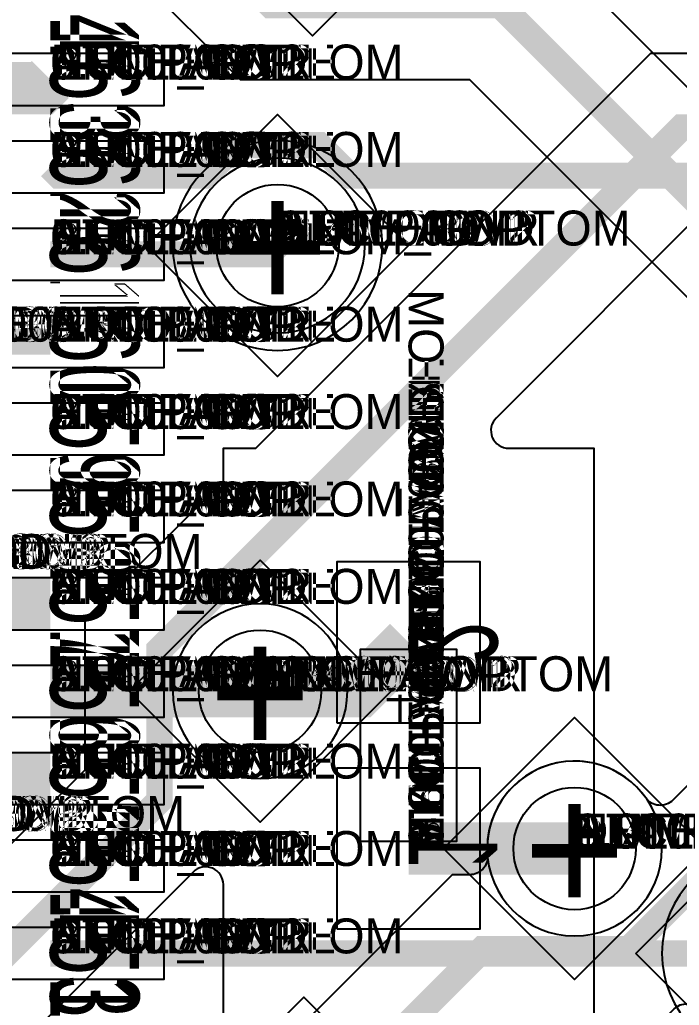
# Model space of a CAD drawing. Extents: x 0 to 323, y 0 to 320.
# Drawn here: x 122.67 to 126.45, y 53.55 to 59.19 of the extents above; entities that cross this region are included whole.
import ezdxf
from ezdxf.enums import TextEntityAlignment as Align

# ---------------------------------------------------------------- set-up
doc = ezdxf.new("R2010")
doc.units = 0
doc.header["$MEASUREMENT"] = 0
doc.layers.get('0').update_dxf_attribs({"linetype": 'CONTINUOUS'})
for name, color, linetype in [('CDN_FIGURES', 7, 'CONTINUOUS'), ('ETCH_BOTTOM', 7, 'CONTINUOUS'), ('ETCH_GND', 3, 'CONTINUOUS'), ('ETCH_INT1', 4, 'CONTINUOUS'), ('ETCH_INT2', 5, 'CONTINUOUS'), ('ETCH_PWR', 6, 'CONTINUOUS'), ('ETCH_TOP', 2, 'CONTINUOUS'), ('MANUFACTURING_NCLEGEND-1-6', 8, 'CONTINUOUS'), ('PACKAGE_GEOMETRY_ASSEMBLY_TOP', 11, 'CONTINUOUS'), ('PACKAGE_GEOMETRY_PIN_NUMBER', 9, 'CONTINUOUS')]:
    doc.layers.add(name, color=color, linetype=linetype)

# ---------------------------------------------------------------- blocks, each defined once
blk = doc.blocks.new('FIGURE_DIAMOND')
at = {"layer": 'CDN_FIGURES'}
blk.add_lwpolyline([(-0.5, 0), (0, 0.5), (0.5, 0), (0, -0.5)], close=True, dxfattribs=at)
blk = doc.blocks.new('PAD_INFO')
for tag in ['SHAPE_TYPE', 'PAD_HEIGHT', 'PAD_LAYER', 'PAD_TYPE', 'PAD_WIDTH']:
    blk.add_attdef(tag, (0, 0), '', height=0.2)
at = {"flags": 2}
blk.add_attdef('CDN_TYPE', (0, 0), '', height=0.2, dxfattribs=at)
blk = doc.blocks.new('DRILL_INFO')
at = {"flags": 2}
blk.add_attdef('CDN_TYPE', (0, 0), '', height=0.2, dxfattribs=at)
for tag in ['FSHAPE', 'FCHAR', 'DRILL_HEIGHT', 'DIAMETER', 'PLATED', 'DRILL_WIDTH']:
    blk.add_attdef(tag, (0, 0), '', height=0.2)
blk = doc.blocks.new('VIA0700X0300')
at = {"layer": 'ETCH_BOTTOM'}
blk.add_circle((0, 0), 0.35, dxfattribs=at)
at = {"layer": 'ETCH_GND'}
blk.add_circle((0, 0), 0.35, dxfattribs=at)
at = {"layer": 'ETCH_INT1'}
blk.add_circle((0, 0), 0.35, dxfattribs=at)
at = {"layer": 'ETCH_INT2'}
blk.add_circle((0, 0), 0.35, dxfattribs=at)
at = {"layer": 'ETCH_PWR'}
blk.add_circle((0, 0), 0.35, dxfattribs=at)
at = {"layer": 'ETCH_TOP'}
blk.add_circle((0, 0), 0.35, dxfattribs=at)
ref = blk.add_blockref('PAD_INFO', (0, 0))
ref.add_attrib('PAD_LAYER', 'ETCH_TOP', (0, 0), dxfattribs={"height": 0.2})
ref.add_attrib('SHAPE_TYPE', 'NULL', (0, 0), dxfattribs={"height": 0.2})
ref.add_attrib('PAD_TYPE', 'ANTIPAD', (0, 0), dxfattribs={"height": 0.2})
ref.add_attrib('PAD_WIDTH', '0.000000', (0, 0), dxfattribs={"height": 0.2})
ref.add_attrib('PAD_HEIGHT', '0.000000', (0, 0), dxfattribs={"height": 0.2})
ref = blk.add_blockref('PAD_INFO', (0, 0))
ref.add_attrib('PAD_LAYER', 'ETCH_GND', (0, 0), dxfattribs={"height": 0.2})
ref.add_attrib('SHAPE_TYPE', 'NULL', (0, 0), dxfattribs={"height": 0.2})
ref.add_attrib('PAD_TYPE', 'ANTIPAD', (0, 0), dxfattribs={"height": 0.2})
ref.add_attrib('PAD_WIDTH', '0.000000', (0, 0), dxfattribs={"height": 0.2})
ref.add_attrib('PAD_HEIGHT', '0.000000', (0, 0), dxfattribs={"height": 0.2})
ref = blk.add_blockref('PAD_INFO', (0, 0))
ref.add_attrib('PAD_LAYER', 'ETCH_INT1', (0, 0), dxfattribs={"height": 0.2})
ref.add_attrib('SHAPE_TYPE', 'NULL', (0, 0), dxfattribs={"height": 0.2})
ref.add_attrib('PAD_TYPE', 'ANTIPAD', (0, 0), dxfattribs={"height": 0.2})
ref.add_attrib('PAD_WIDTH', '0.000000', (0, 0), dxfattribs={"height": 0.2})
ref.add_attrib('PAD_HEIGHT', '0.000000', (0, 0), dxfattribs={"height": 0.2})
ref = blk.add_blockref('PAD_INFO', (0, 0))
ref.add_attrib('PAD_LAYER', 'ETCH_INT2', (0, 0), dxfattribs={"height": 0.2})
ref.add_attrib('SHAPE_TYPE', 'NULL', (0, 0), dxfattribs={"height": 0.2})
ref.add_attrib('PAD_TYPE', 'ANTIPAD', (0, 0), dxfattribs={"height": 0.2})
ref.add_attrib('PAD_WIDTH', '0.000000', (0, 0), dxfattribs={"height": 0.2})
ref.add_attrib('PAD_HEIGHT', '0.000000', (0, 0), dxfattribs={"height": 0.2})
ref = blk.add_blockref('PAD_INFO', (0, 0))
ref.add_attrib('PAD_LAYER', 'ETCH_PWR', (0, 0), dxfattribs={"height": 0.2})
ref.add_attrib('SHAPE_TYPE', 'NULL', (0, 0), dxfattribs={"height": 0.2})
ref.add_attrib('PAD_TYPE', 'ANTIPAD', (0, 0), dxfattribs={"height": 0.2})
ref.add_attrib('PAD_WIDTH', '0.000000', (0, 0), dxfattribs={"height": 0.2})
ref.add_attrib('PAD_HEIGHT', '0.000000', (0, 0), dxfattribs={"height": 0.2})
ref = blk.add_blockref('PAD_INFO', (0, 0))
ref.add_attrib('PAD_LAYER', 'ETCH_BOTTOM', (0, 0), dxfattribs={"height": 0.2})
ref.add_attrib('SHAPE_TYPE', 'NULL', (0, 0), dxfattribs={"height": 0.2})
ref.add_attrib('PAD_TYPE', 'ANTIPAD', (0, 0), dxfattribs={"height": 0.2})
ref.add_attrib('PAD_WIDTH', '0.000000', (0, 0), dxfattribs={"height": 0.2})
ref.add_attrib('PAD_HEIGHT', '0.000000', (0, 0), dxfattribs={"height": 0.2})
ref = blk.add_blockref('PAD_INFO', (0, 0))
ref.add_attrib('PAD_LAYER', 'ETCH_TOP', (0, 0), dxfattribs={"height": 0.2})
ref.add_attrib('SHAPE_TYPE', 'NULL', (0, 0), dxfattribs={"height": 0.2})
ref.add_attrib('PAD_TYPE', 'THERMAL', (0, 0), dxfattribs={"height": 0.2})
ref.add_attrib('PAD_WIDTH', '0.000000', (0, 0), dxfattribs={"height": 0.2})
ref.add_attrib('PAD_HEIGHT', '0.000000', (0, 0), dxfattribs={"height": 0.2})
ref = blk.add_blockref('PAD_INFO', (0, 0))
ref.add_attrib('PAD_LAYER', 'ETCH_GND', (0, 0), dxfattribs={"height": 0.2})
ref.add_attrib('SHAPE_TYPE', 'NULL', (0, 0), dxfattribs={"height": 0.2})
ref.add_attrib('PAD_TYPE', 'THERMAL', (0, 0), dxfattribs={"height": 0.2})
ref.add_attrib('PAD_WIDTH', '0.000000', (0, 0), dxfattribs={"height": 0.2})
ref.add_attrib('PAD_HEIGHT', '0.000000', (0, 0), dxfattribs={"height": 0.2})
ref = blk.add_blockref('PAD_INFO', (0, 0))
ref.add_attrib('PAD_LAYER', 'ETCH_INT1', (0, 0), dxfattribs={"height": 0.2})
ref.add_attrib('SHAPE_TYPE', 'NULL', (0, 0), dxfattribs={"height": 0.2})
ref.add_attrib('PAD_TYPE', 'THERMAL', (0, 0), dxfattribs={"height": 0.2})
ref.add_attrib('PAD_WIDTH', '0.000000', (0, 0), dxfattribs={"height": 0.2})
ref.add_attrib('PAD_HEIGHT', '0.000000', (0, 0), dxfattribs={"height": 0.2})
ref = blk.add_blockref('PAD_INFO', (0, 0))
ref.add_attrib('PAD_LAYER', 'ETCH_INT2', (0, 0), dxfattribs={"height": 0.2})
ref.add_attrib('SHAPE_TYPE', 'NULL', (0, 0), dxfattribs={"height": 0.2})
ref.add_attrib('PAD_TYPE', 'THERMAL', (0, 0), dxfattribs={"height": 0.2})
ref.add_attrib('PAD_WIDTH', '0.000000', (0, 0), dxfattribs={"height": 0.2})
ref.add_attrib('PAD_HEIGHT', '0.000000', (0, 0), dxfattribs={"height": 0.2})
ref = blk.add_blockref('PAD_INFO', (0, 0))
ref.add_attrib('PAD_LAYER', 'ETCH_PWR', (0, 0), dxfattribs={"height": 0.2})
ref.add_attrib('SHAPE_TYPE', 'NULL', (0, 0), dxfattribs={"height": 0.2})
ref.add_attrib('PAD_TYPE', 'THERMAL', (0, 0), dxfattribs={"height": 0.2})
ref.add_attrib('PAD_WIDTH', '0.000000', (0, 0), dxfattribs={"height": 0.2})
ref.add_attrib('PAD_HEIGHT', '0.000000', (0, 0), dxfattribs={"height": 0.2})
ref = blk.add_blockref('PAD_INFO', (0, 0))
ref.add_attrib('PAD_LAYER', 'ETCH_BOTTOM', (0, 0), dxfattribs={"height": 0.2})
ref.add_attrib('SHAPE_TYPE', 'NULL', (0, 0), dxfattribs={"height": 0.2})
ref.add_attrib('PAD_TYPE', 'THERMAL', (0, 0), dxfattribs={"height": 0.2})
ref.add_attrib('PAD_WIDTH', '0.000000', (0, 0), dxfattribs={"height": 0.2})
ref.add_attrib('PAD_HEIGHT', '0.000000', (0, 0), dxfattribs={"height": 0.2})
ref = blk.add_blockref('PAD_INFO', (0, 0))
ref.add_attrib('PAD_LAYER', 'ETCH_TOP', (0, 0), dxfattribs={"height": 0.2})
ref.add_attrib('SHAPE_TYPE', 'CIRCLE', (0, 0), dxfattribs={"height": 0.2})
ref.add_attrib('PAD_TYPE', 'REGULAR', (0, 0), dxfattribs={"height": 0.2})
ref.add_attrib('PAD_WIDTH', '0.700000', (0, 0), dxfattribs={"height": 0.2})
ref.add_attrib('PAD_HEIGHT', '0.700000', (0, 0), dxfattribs={"height": 0.2})
ref = blk.add_blockref('PAD_INFO', (0, 0))
ref.add_attrib('PAD_LAYER', 'ETCH_GND', (0, 0), dxfattribs={"height": 0.2})
ref.add_attrib('SHAPE_TYPE', 'CIRCLE', (0, 0), dxfattribs={"height": 0.2})
ref.add_attrib('PAD_TYPE', 'REGULAR', (0, 0), dxfattribs={"height": 0.2})
ref.add_attrib('PAD_WIDTH', '0.700000', (0, 0), dxfattribs={"height": 0.2})
ref.add_attrib('PAD_HEIGHT', '0.700000', (0, 0), dxfattribs={"height": 0.2})
ref = blk.add_blockref('PAD_INFO', (0, 0))
ref.add_attrib('PAD_LAYER', 'ETCH_INT1', (0, 0), dxfattribs={"height": 0.2})
ref.add_attrib('SHAPE_TYPE', 'CIRCLE', (0, 0), dxfattribs={"height": 0.2})
ref.add_attrib('PAD_TYPE', 'REGULAR', (0, 0), dxfattribs={"height": 0.2})
ref.add_attrib('PAD_WIDTH', '0.700000', (0, 0), dxfattribs={"height": 0.2})
ref.add_attrib('PAD_HEIGHT', '0.700000', (0, 0), dxfattribs={"height": 0.2})
ref = blk.add_blockref('PAD_INFO', (0, 0))
ref.add_attrib('PAD_LAYER', 'ETCH_INT2', (0, 0), dxfattribs={"height": 0.2})
ref.add_attrib('SHAPE_TYPE', 'CIRCLE', (0, 0), dxfattribs={"height": 0.2})
ref.add_attrib('PAD_TYPE', 'REGULAR', (0, 0), dxfattribs={"height": 0.2})
ref.add_attrib('PAD_WIDTH', '0.700000', (0, 0), dxfattribs={"height": 0.2})
ref.add_attrib('PAD_HEIGHT', '0.700000', (0, 0), dxfattribs={"height": 0.2})
ref = blk.add_blockref('PAD_INFO', (0, 0))
ref.add_attrib('PAD_LAYER', 'ETCH_PWR', (0, 0), dxfattribs={"height": 0.2})
ref.add_attrib('SHAPE_TYPE', 'CIRCLE', (0, 0), dxfattribs={"height": 0.2})
ref.add_attrib('PAD_TYPE', 'REGULAR', (0, 0), dxfattribs={"height": 0.2})
ref.add_attrib('PAD_WIDTH', '0.700000', (0, 0), dxfattribs={"height": 0.2})
ref.add_attrib('PAD_HEIGHT', '0.700000', (0, 0), dxfattribs={"height": 0.2})
ref = blk.add_blockref('PAD_INFO', (0, 0))
ref.add_attrib('PAD_LAYER', 'ETCH_BOTTOM', (0, 0), dxfattribs={"height": 0.2})
ref.add_attrib('SHAPE_TYPE', 'CIRCLE', (0, 0), dxfattribs={"height": 0.2})
ref.add_attrib('PAD_TYPE', 'REGULAR', (0, 0), dxfattribs={"height": 0.2})
ref.add_attrib('PAD_WIDTH', '0.700000', (0, 0), dxfattribs={"height": 0.2})
ref.add_attrib('PAD_HEIGHT', '0.700000', (0, 0), dxfattribs={"height": 0.2})
ref = blk.add_blockref('DRILL_INFO', (0, 0))
ref.add_attrib('DIAMETER', '0.300000', (0, 0), dxfattribs={"height": 0.2})
ref.add_attrib('PLATED', 'PLATED', (0, 0), dxfattribs={"height": 0.2})
ref.add_attrib('FSHAPE', 'DIAMOND', (0, 0), dxfattribs={"height": 0.2})
ref.add_attrib('FCHAR', '+', (0, 0), dxfattribs={"height": 0.2})
ref.add_attrib('DRILL_WIDTH', '1.500000', (0, 0), dxfattribs={"height": 0.2})
ref.add_attrib('DRILL_HEIGHT', '1.500000', (0, 0), dxfattribs={"height": 0.2})
for tag in ['CDN_TYPE', 'PIN']:
    blk.add_attdef(tag, (0, 0), '', height=0.2)
at = {"flags": 2}
for tag in ['PSTKNAME', 'BBV']:
    blk.add_attdef(tag, (0, 0), '', height=0.2, dxfattribs=at)
blk = doc.blocks.new('RC1300X0300TS')
at = {"layer": 'ETCH_TOP'}
blk.add_lwpolyline([(-0.65, -0.15), (-0.65, 0.15), (0.65, 0.15), (0.65, -0.15)], close=True, dxfattribs=at)
ref = blk.add_blockref('PAD_INFO', (0, 0))
ref.add_attrib('PAD_LAYER', 'ETCH_TOP', (0, 0), dxfattribs={"height": 0.2})
ref.add_attrib('SHAPE_TYPE', 'NULL', (0, 0), dxfattribs={"height": 0.2})
ref.add_attrib('PAD_TYPE', 'ANTIPAD', (0, 0), dxfattribs={"height": 0.2})
ref.add_attrib('PAD_WIDTH', '0.000000', (0, 0), dxfattribs={"height": 0.2})
ref.add_attrib('PAD_HEIGHT', '0.000000', (0, 0), dxfattribs={"height": 0.2})
ref = blk.add_blockref('PAD_INFO', (0, 0))
ref.add_attrib('PAD_LAYER', 'ETCH_GND', (0, 0), dxfattribs={"height": 0.2})
ref.add_attrib('SHAPE_TYPE', 'NULL', (0, 0), dxfattribs={"height": 0.2})
ref.add_attrib('PAD_TYPE', 'ANTIPAD', (0, 0), dxfattribs={"height": 0.2})
ref.add_attrib('PAD_WIDTH', '0.000000', (0, 0), dxfattribs={"height": 0.2})
ref.add_attrib('PAD_HEIGHT', '0.000000', (0, 0), dxfattribs={"height": 0.2})
ref = blk.add_blockref('PAD_INFO', (0, 0))
ref.add_attrib('PAD_LAYER', 'ETCH_INT1', (0, 0), dxfattribs={"height": 0.2})
ref.add_attrib('SHAPE_TYPE', 'NULL', (0, 0), dxfattribs={"height": 0.2})
ref.add_attrib('PAD_TYPE', 'ANTIPAD', (0, 0), dxfattribs={"height": 0.2})
ref.add_attrib('PAD_WIDTH', '0.000000', (0, 0), dxfattribs={"height": 0.2})
ref.add_attrib('PAD_HEIGHT', '0.000000', (0, 0), dxfattribs={"height": 0.2})
ref = blk.add_blockref('PAD_INFO', (0, 0))
ref.add_attrib('PAD_LAYER', 'ETCH_INT2', (0, 0), dxfattribs={"height": 0.2})
ref.add_attrib('SHAPE_TYPE', 'NULL', (0, 0), dxfattribs={"height": 0.2})
ref.add_attrib('PAD_TYPE', 'ANTIPAD', (0, 0), dxfattribs={"height": 0.2})
ref.add_attrib('PAD_WIDTH', '0.000000', (0, 0), dxfattribs={"height": 0.2})
ref.add_attrib('PAD_HEIGHT', '0.000000', (0, 0), dxfattribs={"height": 0.2})
ref = blk.add_blockref('PAD_INFO', (0, 0))
ref.add_attrib('PAD_LAYER', 'ETCH_PWR', (0, 0), dxfattribs={"height": 0.2})
ref.add_attrib('SHAPE_TYPE', 'NULL', (0, 0), dxfattribs={"height": 0.2})
ref.add_attrib('PAD_TYPE', 'ANTIPAD', (0, 0), dxfattribs={"height": 0.2})
ref.add_attrib('PAD_WIDTH', '0.000000', (0, 0), dxfattribs={"height": 0.2})
ref.add_attrib('PAD_HEIGHT', '0.000000', (0, 0), dxfattribs={"height": 0.2})
ref = blk.add_blockref('PAD_INFO', (0, 0))
ref.add_attrib('PAD_LAYER', 'ETCH_BOTTOM', (0, 0), dxfattribs={"height": 0.2})
ref.add_attrib('SHAPE_TYPE', 'NULL', (0, 0), dxfattribs={"height": 0.2})
ref.add_attrib('PAD_TYPE', 'ANTIPAD', (0, 0), dxfattribs={"height": 0.2})
ref.add_attrib('PAD_WIDTH', '0.000000', (0, 0), dxfattribs={"height": 0.2})
ref.add_attrib('PAD_HEIGHT', '0.000000', (0, 0), dxfattribs={"height": 0.2})
ref = blk.add_blockref('PAD_INFO', (0, 0))
ref.add_attrib('PAD_LAYER', 'ETCH_TOP', (0, 0), dxfattribs={"height": 0.2})
ref.add_attrib('SHAPE_TYPE', 'NULL', (0, 0), dxfattribs={"height": 0.2})
ref.add_attrib('PAD_TYPE', 'THERMAL', (0, 0), dxfattribs={"height": 0.2})
ref.add_attrib('PAD_WIDTH', '0.000000', (0, 0), dxfattribs={"height": 0.2})
ref.add_attrib('PAD_HEIGHT', '0.000000', (0, 0), dxfattribs={"height": 0.2})
ref = blk.add_blockref('PAD_INFO', (0, 0))
ref.add_attrib('PAD_LAYER', 'ETCH_GND', (0, 0), dxfattribs={"height": 0.2})
ref.add_attrib('SHAPE_TYPE', 'NULL', (0, 0), dxfattribs={"height": 0.2})
ref.add_attrib('PAD_TYPE', 'THERMAL', (0, 0), dxfattribs={"height": 0.2})
ref.add_attrib('PAD_WIDTH', '0.000000', (0, 0), dxfattribs={"height": 0.2})
ref.add_attrib('PAD_HEIGHT', '0.000000', (0, 0), dxfattribs={"height": 0.2})
ref = blk.add_blockref('PAD_INFO', (0, 0))
ref.add_attrib('PAD_LAYER', 'ETCH_INT1', (0, 0), dxfattribs={"height": 0.2})
ref.add_attrib('SHAPE_TYPE', 'NULL', (0, 0), dxfattribs={"height": 0.2})
ref.add_attrib('PAD_TYPE', 'THERMAL', (0, 0), dxfattribs={"height": 0.2})
ref.add_attrib('PAD_WIDTH', '0.000000', (0, 0), dxfattribs={"height": 0.2})
ref.add_attrib('PAD_HEIGHT', '0.000000', (0, 0), dxfattribs={"height": 0.2})
ref = blk.add_blockref('PAD_INFO', (0, 0))
ref.add_attrib('PAD_LAYER', 'ETCH_INT2', (0, 0), dxfattribs={"height": 0.2})
ref.add_attrib('SHAPE_TYPE', 'NULL', (0, 0), dxfattribs={"height": 0.2})
ref.add_attrib('PAD_TYPE', 'THERMAL', (0, 0), dxfattribs={"height": 0.2})
ref.add_attrib('PAD_WIDTH', '0.000000', (0, 0), dxfattribs={"height": 0.2})
ref.add_attrib('PAD_HEIGHT', '0.000000', (0, 0), dxfattribs={"height": 0.2})
ref = blk.add_blockref('PAD_INFO', (0, 0))
ref.add_attrib('PAD_LAYER', 'ETCH_PWR', (0, 0), dxfattribs={"height": 0.2})
ref.add_attrib('SHAPE_TYPE', 'NULL', (0, 0), dxfattribs={"height": 0.2})
ref.add_attrib('PAD_TYPE', 'THERMAL', (0, 0), dxfattribs={"height": 0.2})
ref.add_attrib('PAD_WIDTH', '0.000000', (0, 0), dxfattribs={"height": 0.2})
ref.add_attrib('PAD_HEIGHT', '0.000000', (0, 0), dxfattribs={"height": 0.2})
ref = blk.add_blockref('PAD_INFO', (0, 0))
ref.add_attrib('PAD_LAYER', 'ETCH_BOTTOM', (0, 0), dxfattribs={"height": 0.2})
ref.add_attrib('SHAPE_TYPE', 'NULL', (0, 0), dxfattribs={"height": 0.2})
ref.add_attrib('PAD_TYPE', 'THERMAL', (0, 0), dxfattribs={"height": 0.2})
ref.add_attrib('PAD_WIDTH', '0.000000', (0, 0), dxfattribs={"height": 0.2})
ref.add_attrib('PAD_HEIGHT', '0.000000', (0, 0), dxfattribs={"height": 0.2})
ref = blk.add_blockref('PAD_INFO', (0, 0))
ref.add_attrib('PAD_LAYER', 'ETCH_TOP', (0, 0), dxfattribs={"height": 0.2})
ref.add_attrib('SHAPE_TYPE', 'RECTANGLE', (0, 0), dxfattribs={"height": 0.2})
ref.add_attrib('PAD_TYPE', 'REGULAR', (0, 0), dxfattribs={"height": 0.2})
ref.add_attrib('PAD_WIDTH', '1.300000', (0, 0), dxfattribs={"height": 0.2})
ref.add_attrib('PAD_HEIGHT', '0.300000', (0, 0), dxfattribs={"height": 0.2})
ref = blk.add_blockref('PAD_INFO', (0, 0))
ref.add_attrib('PAD_LAYER', 'ETCH_GND', (0, 0), dxfattribs={"height": 0.2})
ref.add_attrib('SHAPE_TYPE', 'NULL', (0, 0), dxfattribs={"height": 0.2})
ref.add_attrib('PAD_TYPE', 'REGULAR', (0, 0), dxfattribs={"height": 0.2})
ref.add_attrib('PAD_WIDTH', '0.000000', (0, 0), dxfattribs={"height": 0.2})
ref.add_attrib('PAD_HEIGHT', '0.000000', (0, 0), dxfattribs={"height": 0.2})
ref = blk.add_blockref('PAD_INFO', (0, 0))
ref.add_attrib('PAD_LAYER', 'ETCH_INT1', (0, 0), dxfattribs={"height": 0.2})
ref.add_attrib('SHAPE_TYPE', 'NULL', (0, 0), dxfattribs={"height": 0.2})
ref.add_attrib('PAD_TYPE', 'REGULAR', (0, 0), dxfattribs={"height": 0.2})
ref.add_attrib('PAD_WIDTH', '0.000000', (0, 0), dxfattribs={"height": 0.2})
ref.add_attrib('PAD_HEIGHT', '0.000000', (0, 0), dxfattribs={"height": 0.2})
ref = blk.add_blockref('PAD_INFO', (0, 0))
ref.add_attrib('PAD_LAYER', 'ETCH_INT2', (0, 0), dxfattribs={"height": 0.2})
ref.add_attrib('SHAPE_TYPE', 'NULL', (0, 0), dxfattribs={"height": 0.2})
ref.add_attrib('PAD_TYPE', 'REGULAR', (0, 0), dxfattribs={"height": 0.2})
ref.add_attrib('PAD_WIDTH', '0.000000', (0, 0), dxfattribs={"height": 0.2})
ref.add_attrib('PAD_HEIGHT', '0.000000', (0, 0), dxfattribs={"height": 0.2})
ref = blk.add_blockref('PAD_INFO', (0, 0))
ref.add_attrib('PAD_LAYER', 'ETCH_PWR', (0, 0), dxfattribs={"height": 0.2})
ref.add_attrib('SHAPE_TYPE', 'NULL', (0, 0), dxfattribs={"height": 0.2})
ref.add_attrib('PAD_TYPE', 'REGULAR', (0, 0), dxfattribs={"height": 0.2})
ref.add_attrib('PAD_WIDTH', '0.000000', (0, 0), dxfattribs={"height": 0.2})
ref.add_attrib('PAD_HEIGHT', '0.000000', (0, 0), dxfattribs={"height": 0.2})
ref = blk.add_blockref('PAD_INFO', (0, 0))
ref.add_attrib('PAD_LAYER', 'ETCH_BOTTOM', (0, 0), dxfattribs={"height": 0.2})
ref.add_attrib('SHAPE_TYPE', 'NULL', (0, 0), dxfattribs={"height": 0.2})
ref.add_attrib('PAD_TYPE', 'REGULAR', (0, 0), dxfattribs={"height": 0.2})
ref.add_attrib('PAD_WIDTH', '0.000000', (0, 0), dxfattribs={"height": 0.2})
ref.add_attrib('PAD_HEIGHT', '0.000000', (0, 0), dxfattribs={"height": 0.2})
ref = blk.add_blockref('DRILL_INFO', (0, 0))
ref.add_attrib('DIAMETER', '0.000000', (0, 0), dxfattribs={"height": 0.2})
ref.add_attrib('PLATED', 'PLATED', (0, 0), dxfattribs={"height": 0.2})
ref.add_attrib('FSHAPE', 'NULL', (0, 0), dxfattribs={"height": 0.2})
ref.add_attrib('DRILL_WIDTH', '0.000000', (0, 0), dxfattribs={"height": 0.2})
ref.add_attrib('DRILL_HEIGHT', '0.000000', (0, 0), dxfattribs={"height": 0.2})
for tag in ['CDN_TYPE', 'PIN']:
    blk.add_attdef(tag, (0, 0), '', height=0.2)
at = {"flags": 2}
for tag in ['PSTKNAME', 'BBV']:
    blk.add_attdef(tag, (0, 0), '', height=0.2, dxfattribs=at)
blk = doc.blocks.new('LQFP176')
at = {"layer": 'ETCH_TOP', "rotation": 90}
for p in [(-4.25, 12.7), (-3.75, 12.7), (-3.25, 12.7), (-2.75, 12.7), (-2.25, 12.7), (-1.75, 12.7), (-1.25, 12.7), (-0.75, 12.7), (-0.25, 12.7), (0.25, 12.7), (0.75, 12.7)]:
    blk.add_blockref('RC1300X0300TS', p, dxfattribs=at)
at = {"flags": 2}
for tag in ['SYMBOL_TYPE', 'CDN_TYPE', 'REFDES']:
    blk.add_attdef(tag, (0, 0), '', height=0.2, dxfattribs=at)
blk = doc.blocks.new('RC0920X0820TS')
at = {"layer": 'ETCH_TOP'}
blk.add_lwpolyline([(-0.46, -0.41), (-0.46, 0.41), (0.46, 0.41), (0.46, -0.41)], close=True, dxfattribs=at)
ref = blk.add_blockref('PAD_INFO', (0, 0))
ref.add_attrib('PAD_LAYER', 'ETCH_TOP', (0, 0), dxfattribs={"height": 0.2})
ref.add_attrib('SHAPE_TYPE', 'NULL', (0, 0), dxfattribs={"height": 0.2})
ref.add_attrib('PAD_TYPE', 'ANTIPAD', (0, 0), dxfattribs={"height": 0.2})
ref.add_attrib('PAD_WIDTH', '0.000000', (0, 0), dxfattribs={"height": 0.2})
ref.add_attrib('PAD_HEIGHT', '0.000000', (0, 0), dxfattribs={"height": 0.2})
ref = blk.add_blockref('PAD_INFO', (0, 0))
ref.add_attrib('PAD_LAYER', 'ETCH_GND', (0, 0), dxfattribs={"height": 0.2})
ref.add_attrib('SHAPE_TYPE', 'NULL', (0, 0), dxfattribs={"height": 0.2})
ref.add_attrib('PAD_TYPE', 'ANTIPAD', (0, 0), dxfattribs={"height": 0.2})
ref.add_attrib('PAD_WIDTH', '0.000000', (0, 0), dxfattribs={"height": 0.2})
ref.add_attrib('PAD_HEIGHT', '0.000000', (0, 0), dxfattribs={"height": 0.2})
ref = blk.add_blockref('PAD_INFO', (0, 0))
ref.add_attrib('PAD_LAYER', 'ETCH_INT1', (0, 0), dxfattribs={"height": 0.2})
ref.add_attrib('SHAPE_TYPE', 'NULL', (0, 0), dxfattribs={"height": 0.2})
ref.add_attrib('PAD_TYPE', 'ANTIPAD', (0, 0), dxfattribs={"height": 0.2})
ref.add_attrib('PAD_WIDTH', '0.000000', (0, 0), dxfattribs={"height": 0.2})
ref.add_attrib('PAD_HEIGHT', '0.000000', (0, 0), dxfattribs={"height": 0.2})
ref = blk.add_blockref('PAD_INFO', (0, 0))
ref.add_attrib('PAD_LAYER', 'ETCH_INT2', (0, 0), dxfattribs={"height": 0.2})
ref.add_attrib('SHAPE_TYPE', 'NULL', (0, 0), dxfattribs={"height": 0.2})
ref.add_attrib('PAD_TYPE', 'ANTIPAD', (0, 0), dxfattribs={"height": 0.2})
ref.add_attrib('PAD_WIDTH', '0.000000', (0, 0), dxfattribs={"height": 0.2})
ref.add_attrib('PAD_HEIGHT', '0.000000', (0, 0), dxfattribs={"height": 0.2})
ref = blk.add_blockref('PAD_INFO', (0, 0))
ref.add_attrib('PAD_LAYER', 'ETCH_PWR', (0, 0), dxfattribs={"height": 0.2})
ref.add_attrib('SHAPE_TYPE', 'NULL', (0, 0), dxfattribs={"height": 0.2})
ref.add_attrib('PAD_TYPE', 'ANTIPAD', (0, 0), dxfattribs={"height": 0.2})
ref.add_attrib('PAD_WIDTH', '0.000000', (0, 0), dxfattribs={"height": 0.2})
ref.add_attrib('PAD_HEIGHT', '0.000000', (0, 0), dxfattribs={"height": 0.2})
ref = blk.add_blockref('PAD_INFO', (0, 0))
ref.add_attrib('PAD_LAYER', 'ETCH_BOTTOM', (0, 0), dxfattribs={"height": 0.2})
ref.add_attrib('SHAPE_TYPE', 'NULL', (0, 0), dxfattribs={"height": 0.2})
ref.add_attrib('PAD_TYPE', 'ANTIPAD', (0, 0), dxfattribs={"height": 0.2})
ref.add_attrib('PAD_WIDTH', '0.000000', (0, 0), dxfattribs={"height": 0.2})
ref.add_attrib('PAD_HEIGHT', '0.000000', (0, 0), dxfattribs={"height": 0.2})
ref = blk.add_blockref('PAD_INFO', (0, 0))
ref.add_attrib('PAD_LAYER', 'ETCH_TOP', (0, 0), dxfattribs={"height": 0.2})
ref.add_attrib('SHAPE_TYPE', 'NULL', (0, 0), dxfattribs={"height": 0.2})
ref.add_attrib('PAD_TYPE', 'THERMAL', (0, 0), dxfattribs={"height": 0.2})
ref.add_attrib('PAD_WIDTH', '0.000000', (0, 0), dxfattribs={"height": 0.2})
ref.add_attrib('PAD_HEIGHT', '0.000000', (0, 0), dxfattribs={"height": 0.2})
ref = blk.add_blockref('PAD_INFO', (0, 0))
ref.add_attrib('PAD_LAYER', 'ETCH_GND', (0, 0), dxfattribs={"height": 0.2})
ref.add_attrib('SHAPE_TYPE', 'NULL', (0, 0), dxfattribs={"height": 0.2})
ref.add_attrib('PAD_TYPE', 'THERMAL', (0, 0), dxfattribs={"height": 0.2})
ref.add_attrib('PAD_WIDTH', '0.000000', (0, 0), dxfattribs={"height": 0.2})
ref.add_attrib('PAD_HEIGHT', '0.000000', (0, 0), dxfattribs={"height": 0.2})
ref = blk.add_blockref('PAD_INFO', (0, 0))
ref.add_attrib('PAD_LAYER', 'ETCH_INT1', (0, 0), dxfattribs={"height": 0.2})
ref.add_attrib('SHAPE_TYPE', 'NULL', (0, 0), dxfattribs={"height": 0.2})
ref.add_attrib('PAD_TYPE', 'THERMAL', (0, 0), dxfattribs={"height": 0.2})
ref.add_attrib('PAD_WIDTH', '0.000000', (0, 0), dxfattribs={"height": 0.2})
ref.add_attrib('PAD_HEIGHT', '0.000000', (0, 0), dxfattribs={"height": 0.2})
ref = blk.add_blockref('PAD_INFO', (0, 0))
ref.add_attrib('PAD_LAYER', 'ETCH_INT2', (0, 0), dxfattribs={"height": 0.2})
ref.add_attrib('SHAPE_TYPE', 'NULL', (0, 0), dxfattribs={"height": 0.2})
ref.add_attrib('PAD_TYPE', 'THERMAL', (0, 0), dxfattribs={"height": 0.2})
ref.add_attrib('PAD_WIDTH', '0.000000', (0, 0), dxfattribs={"height": 0.2})
ref.add_attrib('PAD_HEIGHT', '0.000000', (0, 0), dxfattribs={"height": 0.2})
ref = blk.add_blockref('PAD_INFO', (0, 0))
ref.add_attrib('PAD_LAYER', 'ETCH_PWR', (0, 0), dxfattribs={"height": 0.2})
ref.add_attrib('SHAPE_TYPE', 'NULL', (0, 0), dxfattribs={"height": 0.2})
ref.add_attrib('PAD_TYPE', 'THERMAL', (0, 0), dxfattribs={"height": 0.2})
ref.add_attrib('PAD_WIDTH', '0.000000', (0, 0), dxfattribs={"height": 0.2})
ref.add_attrib('PAD_HEIGHT', '0.000000', (0, 0), dxfattribs={"height": 0.2})
ref = blk.add_blockref('PAD_INFO', (0, 0))
ref.add_attrib('PAD_LAYER', 'ETCH_BOTTOM', (0, 0), dxfattribs={"height": 0.2})
ref.add_attrib('SHAPE_TYPE', 'NULL', (0, 0), dxfattribs={"height": 0.2})
ref.add_attrib('PAD_TYPE', 'THERMAL', (0, 0), dxfattribs={"height": 0.2})
ref.add_attrib('PAD_WIDTH', '0.000000', (0, 0), dxfattribs={"height": 0.2})
ref.add_attrib('PAD_HEIGHT', '0.000000', (0, 0), dxfattribs={"height": 0.2})
ref = blk.add_blockref('PAD_INFO', (0, 0))
ref.add_attrib('PAD_LAYER', 'ETCH_TOP', (0, 0), dxfattribs={"height": 0.2})
ref.add_attrib('SHAPE_TYPE', 'RECTANGLE', (0, 0), dxfattribs={"height": 0.2})
ref.add_attrib('PAD_TYPE', 'REGULAR', (0, 0), dxfattribs={"height": 0.2})
ref.add_attrib('PAD_WIDTH', '0.920000', (0, 0), dxfattribs={"height": 0.2})
ref.add_attrib('PAD_HEIGHT', '0.820000', (0, 0), dxfattribs={"height": 0.2})
ref = blk.add_blockref('PAD_INFO', (0, 0))
ref.add_attrib('PAD_LAYER', 'ETCH_GND', (0, 0), dxfattribs={"height": 0.2})
ref.add_attrib('SHAPE_TYPE', 'NULL', (0, 0), dxfattribs={"height": 0.2})
ref.add_attrib('PAD_TYPE', 'REGULAR', (0, 0), dxfattribs={"height": 0.2})
ref.add_attrib('PAD_WIDTH', '0.000000', (0, 0), dxfattribs={"height": 0.2})
ref.add_attrib('PAD_HEIGHT', '0.000000', (0, 0), dxfattribs={"height": 0.2})
ref = blk.add_blockref('PAD_INFO', (0, 0))
ref.add_attrib('PAD_LAYER', 'ETCH_INT1', (0, 0), dxfattribs={"height": 0.2})
ref.add_attrib('SHAPE_TYPE', 'NULL', (0, 0), dxfattribs={"height": 0.2})
ref.add_attrib('PAD_TYPE', 'REGULAR', (0, 0), dxfattribs={"height": 0.2})
ref.add_attrib('PAD_WIDTH', '0.000000', (0, 0), dxfattribs={"height": 0.2})
ref.add_attrib('PAD_HEIGHT', '0.000000', (0, 0), dxfattribs={"height": 0.2})
ref = blk.add_blockref('PAD_INFO', (0, 0))
ref.add_attrib('PAD_LAYER', 'ETCH_INT2', (0, 0), dxfattribs={"height": 0.2})
ref.add_attrib('SHAPE_TYPE', 'NULL', (0, 0), dxfattribs={"height": 0.2})
ref.add_attrib('PAD_TYPE', 'REGULAR', (0, 0), dxfattribs={"height": 0.2})
ref.add_attrib('PAD_WIDTH', '0.000000', (0, 0), dxfattribs={"height": 0.2})
ref.add_attrib('PAD_HEIGHT', '0.000000', (0, 0), dxfattribs={"height": 0.2})
ref = blk.add_blockref('PAD_INFO', (0, 0))
ref.add_attrib('PAD_LAYER', 'ETCH_PWR', (0, 0), dxfattribs={"height": 0.2})
ref.add_attrib('SHAPE_TYPE', 'NULL', (0, 0), dxfattribs={"height": 0.2})
ref.add_attrib('PAD_TYPE', 'REGULAR', (0, 0), dxfattribs={"height": 0.2})
ref.add_attrib('PAD_WIDTH', '0.000000', (0, 0), dxfattribs={"height": 0.2})
ref.add_attrib('PAD_HEIGHT', '0.000000', (0, 0), dxfattribs={"height": 0.2})
ref = blk.add_blockref('PAD_INFO', (0, 0))
ref.add_attrib('PAD_LAYER', 'ETCH_BOTTOM', (0, 0), dxfattribs={"height": 0.2})
ref.add_attrib('SHAPE_TYPE', 'NULL', (0, 0), dxfattribs={"height": 0.2})
ref.add_attrib('PAD_TYPE', 'REGULAR', (0, 0), dxfattribs={"height": 0.2})
ref.add_attrib('PAD_WIDTH', '0.000000', (0, 0), dxfattribs={"height": 0.2})
ref.add_attrib('PAD_HEIGHT', '0.000000', (0, 0), dxfattribs={"height": 0.2})
ref = blk.add_blockref('DRILL_INFO', (0, 0))
ref.add_attrib('DIAMETER', '0.000000', (0, 0), dxfattribs={"height": 0.2})
ref.add_attrib('PLATED', 'PLATED', (0, 0), dxfattribs={"height": 0.2})
ref.add_attrib('FSHAPE', 'NULL', (0, 0), dxfattribs={"height": 0.2})
ref.add_attrib('DRILL_WIDTH', '0.000000', (0, 0), dxfattribs={"height": 0.2})
ref.add_attrib('DRILL_HEIGHT', '0.000000', (0, 0), dxfattribs={"height": 0.2})
for tag in ['CDN_TYPE', 'PIN']:
    blk.add_attdef(tag, (0, 0), '', height=0.2)
at = {"flags": 2}
for tag in ['PSTKNAME', 'BBV']:
    blk.add_attdef(tag, (0, 0), '', height=0.2, dxfattribs=at)
blk = doc.blocks.new('F270')
at = {"layer": 'PACKAGE_GEOMETRY_ASSEMBLY_TOP'}
blk.add_lwpolyline([(0.04, -0.275), (1.14, -0.275), (1.14, 0.275), (0.04, 0.275)], close=True, dxfattribs=at)
at = {"layer": 'ETCH_TOP'}
ref = blk.add_blockref('RC0920X0820TS', (0, 0), dxfattribs=at)
ref.add_attrib('CDN_TYPE', 'PIN', (0, 0), dxfattribs={"height": 0.2})
ref.add_attrib('PIN', '1', (0, 0), dxfattribs={"height": 0.2})
ref = blk.add_blockref('RC0920X0820TS', (1.18, 0), dxfattribs=at)
ref.add_attrib('CDN_TYPE', 'PIN', (0, 0), dxfattribs={"height": 0.2})
ref.add_attrib('PIN', '2', (0, 0), dxfattribs={"height": 0.2})
at = {"flags": 2}
for tag in ['SYMBOL_TYPE', 'CDN_TYPE', 'REFDES']:
    blk.add_attdef(tag, (0, 0), '', height=0.2, dxfattribs=at)

msp = doc.modelspace()

# ---------------------------------------------------------------- linework, layer by layer
at = {"layer": 'ETCH_BOTTOM'}
for points, format in [([(121.6156, 53.4668, 0.668179), (121.5439, 53.6399), (119.8899, 53.6399), (119.8899, 57.0401), (121.0802, 57.0401, 0.505537), (121.177, 57.1716, -2.114656), (122.0366, 56.8228), (122.0101, 56.8084), (122.0101, 56.5645), (122.0327, 56.5494, -0.535392), (122.0327, 55.5506), (122.0101, 55.5355), (122.0101, 54.1061, 0.668179), (122.1832, 54.0344), (123.0499, 54.9011), (123.0499, 55.7643), (123.8399, 56.5543), (123.8399, 56.7401), (124.0257, 56.7401), (126.2857, 59.0001), (146.9643, 59.0001)], "xyb"), ([(121.1, 52.35, 0.15, 0.15, 0), (123.475, 54.725, 0.15, 0.15, 0), (123.475, 55.5882, 0.15, 0.15, 0), (126.4618, 58.575, 0.15, 0.15, 0), (146.7882, 58.575, 0.15, 0.15, 0), (147.925, 57.4382, 0.15, 0.15, 0), (147.925, 55.9118, 0.15, 0.15, 0), (150.6368, 53.2, 0.15, 0.15, 0), (151.6, 53.2, 0.15, 0.15, 0)], "xyseb"), ([(126.6379, 58.1499), (125.4012, 56.9132, 0.668179), (125.4729, 56.7401), (125.9601, 56.7401), (125.9601, 53.3399)], "xyb"), ([(124.05, 55.35, 0.3, 0.3, 0), (124.62, 55.35, 0.3, 0.3, 0), (124.9, 55.63, 0.3, 0.3, 0)], "xyseb"), ([(124.9, 54.45, 0.3, 0.3, 0), (125.85, 54.45, 0.3, 0.3, 0)], "xyseb"), ([(123.8399, 53.3399), (123.8399, 54.2439, 0.668179), (123.6668, 54.3156), (121.7004, 52.3492)], "xyb")]:
    msp.add_lwpolyline(points, format=format, dxfattribs=at)
for points in [[(124.15, 58.5001, 1), (124.15, 57.2999, 1)], [(126.95, 54.4501, 1), (126.95, 53.2499, 1)]]:
    msp.add_lwpolyline(points, format="xyb", close=True, dxfattribs=at)
at = {"layer": 'ETCH_GND'}
for points in [[(124.6501, 57.9, 1), (123.6499, 57.9, 1)], [(124.5501, 55.35, 1), (123.5499, 55.35, 1)]]:
    msp.add_lwpolyline(points, format="xyb", close=True, dxfattribs=at)
at = {"layer": 'ETCH_INT1'}
for points, format in [([(135.8, 55.6, 0.15, 0.15, 0), (129.1, 55.6, 0.15, 0.15, 0), (125.425, 59.275, 0.15, 0.15, 0), (124.1117, 59.275, 0.15, 0.15, 0), (123.775, 59.6117, 0.15, 0.15, 0), (123.775, 61.0883, 0.15, 0.15, 0), (121.0383, 63.825, 0.15, 0.15, 0), (120.875, 63.825, 0.15, 0.15, 0), (120.4, 64.3, 0.15, 0.15, 0)], "xyseb"), ([(126.5356, 54.8501), (126.4121, 54.7266, -0.46436), (126.2577, 54.7396, 0.762035), (125.3515, 54.4097, -0.438438), (125.2505, 54.3001), (125.1489, 54.3001), (124.1859, 53.3371), (124.1727, 53.3336, 1.740893), (124.7836, 52.7227), (124.7871, 52.7359), (125.5011, 53.4499), (126.3378, 53.4499), (126.42, 53.5321, -0.438125), (126.569, 53.5261, 0.493234)], "xyb"), ([(135.9, 54, 0.15, 0.15, 0), (127.6133, 54, 0.15, 0.15, 0), (127.1883, 54.425, 0.15, 0.15, 0), (126.7117, 54.425, 0.15, 0.15, 0), (126.1617, 53.875, 0.15, 0.15, 0), (125.325, 53.875, 0.15, 0.15, 0), (124.3, 52.85, 0.15, 0.15, 0)], "xyseb")]:
    msp.add_lwpolyline(points, format=format, dxfattribs=at)
for points in [[(129.2761, 56.0251), (125.6011, 59.7001)], [(123.3499, 59.4356), (123.9356, 58.8499), (125.2489, 58.8499), (128.9239, 55.1749)]]:
    msp.add_lwpolyline(points, dxfattribs=at)
for points in [[(124.6501, 57.9, 1), (123.6499, 57.9, 1)], [(124.5501, 55.35, 1), (123.5499, 55.35, 1)]]:
    msp.add_lwpolyline(points, format="xyb", close=True, dxfattribs=at)
at = {"layer": 'ETCH_INT2'}
for points in [[(124.6501, 57.9, 1), (123.6499, 57.9, 1)], [(124.5501, 55.35, 1), (123.5499, 55.35, 1)]]:
    msp.add_lwpolyline(points, format="xyb", close=True, dxfattribs=at)
at = {"layer": 'ETCH_PWR'}
for points in [[(124.6501, 57.9, 1), (123.6499, 57.9, 1)], [(126.3501, 54.45, 1), (125.3499, 54.45, 1)]]:
    msp.add_lwpolyline(points, format="xyb", close=True, dxfattribs=at)
at = {"layer": 'ETCH_TOP'}
for points in [[(120.65, 58.8, 0.3, 0.3, 0), (122.8, 58.8, 0.3, 0.3, 0), (122.85, 58.85, 0.3, 0.3, 0)], [(122.85, 58.35, 0.15, 0.15, 0), (122.9, 58.3, 0.15, 0.15, 0), (123.7367, 58.3, 0.15, 0.15, 0), (123.9117, 58.475, 0.15, 0.15, 0), (124.3883, 58.475, 0.15, 0.15, 0), (124.5633, 58.3, 0.15, 0.15, 0), (127.55, 58.3, 0.15, 0.15, 0)], [(124.15, 57.9, 0.15, 0.15, 0), (124.1, 57.85, 0.15, 0.15, 0), (122.85, 57.85, 0.15, 0.15, 0)], [(122.85, 57.35, 0.15, 0.15, 0), (121.75, 57.35, 0.15, 0.15, 0)], [(122.85, 55.85, 0.3, 0.3, 0), (121.9, 55.85, 0.3, 0.3, 0), (121.7, 56.05, 0.3, 0.3, 0)], [(122.85, 55.35, 0.3, 0.3, 0), (124.05, 55.35, 0.3, 0.3, 0)], [(122.85, 54.85, 0.3, 0.3, 0), (121.9, 54.85, 0.3, 0.3, 0)], [(126.95, 53.85, 0.15, 0.15, 0), (122.85, 53.85, 0.15, 0.15, 0)]]:
    msp.add_lwpolyline(points, format="xyseb", dxfattribs=at)

# ---------------------------------------------------------------- block references
at = {"rotation": 270}
msp.add_blockref('LQFP176', (110.15, 54.6), dxfattribs=at)
at = {"xscale": -1, "rotation": 270}
msp.add_blockref('F270', (124.9, 54.45), dxfattribs=at)
at = {"layer": 'ETCH_TOP'}
for p in [(124.15, 57.9), (121.75, 57.35), (121.7, 56.05), (124.05, 55.35), (121.6, 54.55), (125.85, 54.45)]:
    msp.add_blockref('VIA0700X0300', p, dxfattribs=at)
at = {"layer": 'MANUFACTURING_NCLEGEND-1-6', "xscale": 1.5, "yscale": 1.5}
for p in [(124.35, 59.85), (124.15, 57.9), (124.05, 55.35), (125.85, 54.45), (126.95, 53.85), (124.3, 52.85)]:
    msp.add_blockref('FIGURE_DIAMOND', p, dxfattribs=at)

# ---------------------------------------------------------------- texts
at = {"layer": 'MANUFACTURING_NCLEGEND-1-6'}
for p in [(124.15, 57.9), (124.05, 55.35), (125.85, 54.45)]:
    msp.add_text('+', height=0.75, dxfattribs=at).set_placement(p, align=Align.MIDDLE_CENTER)
at = {"layer": 'PACKAGE_GEOMETRY_PIN_NUMBER', "width": 0.649606}
for s, p in [('164', (122.85, 59.35)), ('163', (122.85, 58.85)), ('162', (122.85, 58.35)), ('161', (122.85, 57.85)), ('160', (122.85, 57.35)), ('159', (122.85, 56.85)), ('158', (122.85, 56.35)), ('157', (122.85, 55.85)), ('156', (122.85, 55.35)), ('155', (122.85, 54.85)), ('154', (122.85, 54.35)), ('153', (122.85, 53.85)), ('152', (122.85, 53.35))]:
    msp.add_text(s, height=0.508, rotation=270, dxfattribs=at).set_placement(p, align=Align.CENTER)
at = {"layer": 'PACKAGE_GEOMETRY_PIN_NUMBER', "text_generation_flag": 2, "width": 0.649606}
for s, p in [('2', (124.9, 55.63)), ('1', (124.9, 54.45))]:
    msp.add_text(s, height=0.508, rotation=270, dxfattribs=at).set_placement(p, align=Align.CENTER)

doc.saveas('drawing.dxf')
